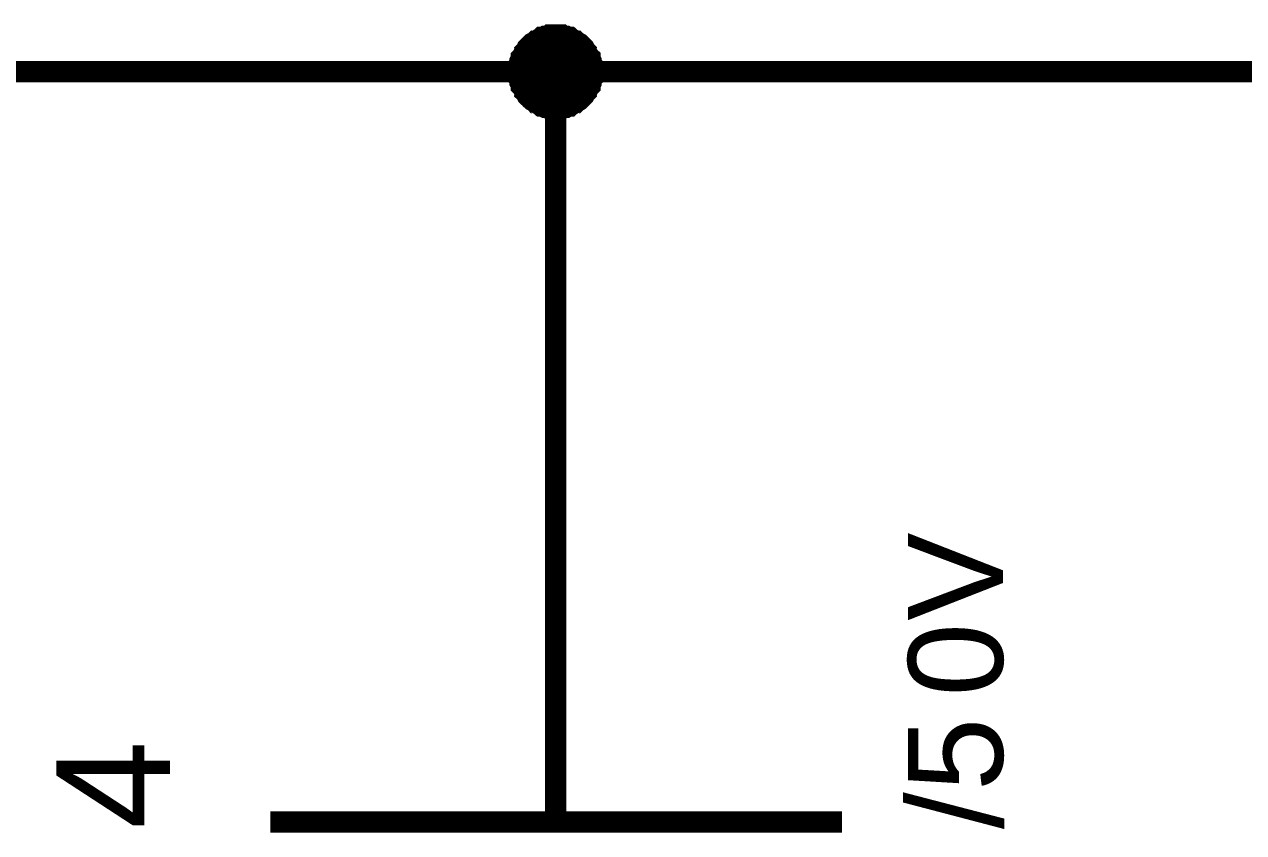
# Model space of a CAD drawing. Header units: millimetres. Extents: x -2024 to 917, y -725 to 13.
# Drawn here: x -1628.99 to -1611.93, y -487.32 to -476.01 of the extents above; entities that cross this region are included whole.
import ezdxf

# ---------------------------------------------------------------- set-up
doc = ezdxf.new("R2010")
doc.units = ezdxf.units.MM
doc.styles.get("Standard").update_dxf_attribs({"font": 'arial.ttf'})

msp = doc.modelspace()

# ---------------------------------------------------------------- linework, layer by layer
at = {"color": 7}
for points, const_width in [([(-1622.071, -476.67), (-1622.071, -476.637), (-1622.071, -476.62), (-1622.071, -476.587), (-1622.055, -476.571), (-1622.055, -476.538), (-1622.055, -476.521), (-1622.038, -476.488), (-1622.038, -476.471), (-1622.022, -476.455), (-1622.005, -476.422), (-1621.989, -476.405), (-1621.989, -476.389), (-1621.972, -476.372), (-1621.956, -476.339), (-1621.939, -476.322), (-1621.922, -476.306), (-1621.906, -476.289), (-1621.889, -476.273), (-1621.856, -476.256), (-1621.84, -476.24), (-1621.823, -476.24), (-1621.807, -476.223), (-1621.774, -476.206), (-1621.757, -476.19), (-1621.74, -476.19), (-1621.707, -476.173), (-1621.691, -476.173), (-1621.658, -476.173), (-1621.641, -476.157), (-1621.608, -476.157), (-1621.591, -476.157), (-1621.558, -476.157)], 0.3), ([(-1622.071, -476.67), (-1622.071, -476.637), (-1622.071, -476.62), (-1622.071, -476.587), (-1622.055, -476.571), (-1622.055, -476.538), (-1622.055, -476.521), (-1622.038, -476.488), (-1622.038, -476.471), (-1622.022, -476.455), (-1622.005, -476.422), (-1621.989, -476.405), (-1621.989, -476.389), (-1621.972, -476.372), (-1621.956, -476.339), (-1621.939, -476.322), (-1621.922, -476.306), (-1621.906, -476.289), (-1621.889, -476.273), (-1621.856, -476.256), (-1621.84, -476.24), (-1621.823, -476.24), (-1621.807, -476.223), (-1621.774, -476.206), (-1621.757, -476.19), (-1621.74, -476.19), (-1621.707, -476.173), (-1621.691, -476.173), (-1621.658, -476.173), (-1621.641, -476.157), (-1621.608, -476.157), (-1621.591, -476.157), (-1621.558, -476.157)], 0.3), ([(-1622.071, -476.67), (-1622.071, -476.637), (-1622.071, -476.62), (-1622.071, -476.587), (-1622.055, -476.571), (-1622.055, -476.538), (-1622.055, -476.521), (-1622.038, -476.488), (-1622.038, -476.471), (-1622.022, -476.455), (-1622.005, -476.422), (-1621.989, -476.405), (-1621.989, -476.389), (-1621.972, -476.372), (-1621.956, -476.339), (-1621.939, -476.322), (-1621.922, -476.306), (-1621.906, -476.289), (-1621.889, -476.273), (-1621.856, -476.256), (-1621.84, -476.24), (-1621.823, -476.24), (-1621.807, -476.223), (-1621.774, -476.206), (-1621.757, -476.19), (-1621.74, -476.19), (-1621.707, -476.173), (-1621.691, -476.173), (-1621.658, -476.173), (-1621.641, -476.157), (-1621.608, -476.157), (-1621.591, -476.157), (-1621.558, -476.157)], 0.3), ([(-1622.071, -476.67), (-1622.071, -476.637), (-1622.071, -476.62), (-1622.071, -476.587), (-1622.055, -476.571), (-1622.055, -476.538), (-1622.055, -476.521), (-1622.038, -476.488), (-1622.038, -476.471), (-1622.022, -476.455), (-1622.005, -476.422), (-1621.989, -476.405), (-1621.989, -476.389), (-1621.972, -476.372), (-1621.956, -476.339), (-1621.939, -476.322), (-1621.922, -476.306), (-1621.906, -476.289), (-1621.889, -476.273), (-1621.856, -476.256), (-1621.84, -476.24), (-1621.823, -476.24), (-1621.807, -476.223), (-1621.774, -476.206), (-1621.757, -476.19), (-1621.74, -476.19), (-1621.707, -476.173), (-1621.691, -476.173), (-1621.658, -476.173), (-1621.641, -476.157), (-1621.608, -476.157), (-1621.591, -476.157), (-1621.558, -476.157)], 0.3), ([(-1621.558, -476.157), (-1621.558, -476.157)], 0.3), ([(-1621.558, -476.157), (-1621.525, -476.157), (-1621.509, -476.157), (-1621.476, -476.157), (-1621.459, -476.173), (-1621.426, -476.173), (-1621.409, -476.173), (-1621.376, -476.19), (-1621.36, -476.19), (-1621.343, -476.206), (-1621.31, -476.223), (-1621.294, -476.24), (-1621.277, -476.24), (-1621.26, -476.256), (-1621.227, -476.273), (-1621.211, -476.289), (-1621.194, -476.306), (-1621.178, -476.322), (-1621.161, -476.339), (-1621.145, -476.372), (-1621.128, -476.389), (-1621.128, -476.405), (-1621.111, -476.422), (-1621.095, -476.455), (-1621.078, -476.471), (-1621.078, -476.488), (-1621.062, -476.521), (-1621.062, -476.538), (-1621.062, -476.571), (-1621.045, -476.587), (-1621.045, -476.62), (-1621.045, -476.637), (-1621.045, -476.67)], 0.3), ([(-1621.558, -476.157), (-1621.558, -476.157)], 0.3), ([(-1621.558, -476.157), (-1621.525, -476.157), (-1621.509, -476.157), (-1621.476, -476.157), (-1621.459, -476.173), (-1621.426, -476.173), (-1621.409, -476.173), (-1621.376, -476.19), (-1621.36, -476.19), (-1621.343, -476.206), (-1621.31, -476.223), (-1621.294, -476.24), (-1621.277, -476.24), (-1621.26, -476.256), (-1621.227, -476.273), (-1621.211, -476.289), (-1621.194, -476.306), (-1621.178, -476.322), (-1621.161, -476.339), (-1621.145, -476.372), (-1621.128, -476.389), (-1621.128, -476.405), (-1621.111, -476.422), (-1621.095, -476.455), (-1621.078, -476.471), (-1621.078, -476.488), (-1621.062, -476.521), (-1621.062, -476.538), (-1621.062, -476.571), (-1621.045, -476.587), (-1621.045, -476.62), (-1621.045, -476.637), (-1621.045, -476.67)], 0.3), ([(-1621.558, -476.157), (-1621.558, -476.157)], 0.3), ([(-1621.558, -476.157), (-1621.525, -476.157), (-1621.509, -476.157), (-1621.476, -476.157), (-1621.459, -476.173), (-1621.426, -476.173), (-1621.409, -476.173), (-1621.376, -476.19), (-1621.36, -476.19), (-1621.343, -476.206), (-1621.31, -476.223), (-1621.294, -476.24), (-1621.277, -476.24), (-1621.26, -476.256), (-1621.227, -476.273), (-1621.211, -476.289), (-1621.194, -476.306), (-1621.178, -476.322), (-1621.161, -476.339), (-1621.145, -476.372), (-1621.128, -476.389), (-1621.128, -476.405), (-1621.111, -476.422), (-1621.095, -476.455), (-1621.078, -476.471), (-1621.078, -476.488), (-1621.062, -476.521), (-1621.062, -476.538), (-1621.062, -476.571), (-1621.045, -476.587), (-1621.045, -476.62), (-1621.045, -476.637), (-1621.045, -476.67)], 0.3), ([(-1621.558, -476.157), (-1621.558, -476.157)], 0.3), ([(-1621.558, -476.157), (-1621.525, -476.157), (-1621.509, -476.157), (-1621.476, -476.157), (-1621.459, -476.173), (-1621.426, -476.173), (-1621.409, -476.173), (-1621.376, -476.19), (-1621.36, -476.19), (-1621.343, -476.206), (-1621.31, -476.223), (-1621.294, -476.24), (-1621.277, -476.24), (-1621.26, -476.256), (-1621.227, -476.273), (-1621.211, -476.289), (-1621.194, -476.306), (-1621.178, -476.322), (-1621.161, -476.339), (-1621.145, -476.372), (-1621.128, -476.389), (-1621.128, -476.405), (-1621.111, -476.422), (-1621.095, -476.455), (-1621.078, -476.471), (-1621.078, -476.488), (-1621.062, -476.521), (-1621.062, -476.538), (-1621.062, -476.571), (-1621.045, -476.587), (-1621.045, -476.62), (-1621.045, -476.637), (-1621.045, -476.67)], 0.3), ([(-1622.071, -476.67), (-1622.071, -476.637), (-1622.071, -476.62), (-1622.071, -476.587), (-1622.055, -476.571), (-1622.055, -476.538), (-1622.055, -476.521), (-1622.038, -476.488), (-1622.038, -476.471), (-1622.022, -476.455), (-1622.005, -476.422), (-1621.989, -476.405), (-1621.989, -476.389), (-1621.972, -476.372), (-1621.956, -476.339), (-1621.939, -476.322), (-1621.922, -476.306), (-1621.906, -476.289), (-1621.889, -476.273), (-1621.856, -476.256), (-1621.84, -476.24), (-1621.823, -476.24), (-1621.807, -476.223), (-1621.774, -476.206), (-1621.757, -476.19), (-1621.74, -476.19), (-1621.707, -476.173), (-1621.691, -476.173), (-1621.658, -476.173), (-1621.641, -476.157), (-1621.608, -476.157), (-1621.591, -476.157), (-1621.558, -476.157)], 0.0991), ([(-1622.071, -476.67), (-1622.071, -476.637), (-1622.071, -476.62), (-1622.071, -476.587), (-1622.055, -476.571), (-1622.055, -476.538), (-1622.055, -476.521), (-1622.038, -476.488), (-1622.038, -476.471), (-1622.022, -476.455), (-1622.005, -476.422), (-1621.989, -476.405), (-1621.989, -476.389), (-1621.972, -476.372), (-1621.956, -476.339), (-1621.939, -476.322), (-1621.922, -476.306), (-1621.906, -476.289), (-1621.889, -476.273), (-1621.856, -476.256), (-1621.84, -476.24), (-1621.823, -476.24), (-1621.807, -476.223), (-1621.774, -476.206), (-1621.757, -476.19), (-1621.74, -476.19), (-1621.707, -476.173), (-1621.691, -476.173), (-1621.658, -476.173), (-1621.641, -476.157), (-1621.608, -476.157), (-1621.591, -476.157), (-1621.558, -476.157)], 0.0991), ([(-1622.071, -476.67), (-1622.071, -476.637), (-1622.071, -476.62), (-1622.071, -476.587), (-1622.055, -476.571), (-1622.055, -476.538), (-1622.055, -476.521), (-1622.038, -476.488), (-1622.038, -476.471), (-1622.022, -476.455), (-1622.005, -476.422), (-1621.989, -476.405), (-1621.989, -476.389), (-1621.972, -476.372), (-1621.956, -476.339), (-1621.939, -476.322), (-1621.922, -476.306), (-1621.906, -476.289), (-1621.889, -476.273), (-1621.856, -476.256), (-1621.84, -476.24), (-1621.823, -476.24), (-1621.807, -476.223), (-1621.774, -476.206), (-1621.757, -476.19), (-1621.74, -476.19), (-1621.707, -476.173), (-1621.691, -476.173), (-1621.658, -476.173), (-1621.641, -476.157), (-1621.608, -476.157), (-1621.591, -476.157), (-1621.558, -476.157)], 0.0991), ([(-1622.071, -476.67), (-1622.071, -476.637), (-1622.071, -476.62), (-1622.071, -476.587), (-1622.055, -476.571), (-1622.055, -476.538), (-1622.055, -476.521), (-1622.038, -476.488), (-1622.038, -476.471), (-1622.022, -476.455), (-1622.005, -476.422), (-1621.989, -476.405), (-1621.989, -476.389), (-1621.972, -476.372), (-1621.956, -476.339), (-1621.939, -476.322), (-1621.922, -476.306), (-1621.906, -476.289), (-1621.889, -476.273), (-1621.856, -476.256), (-1621.84, -476.24), (-1621.823, -476.24), (-1621.807, -476.223), (-1621.774, -476.206), (-1621.757, -476.19), (-1621.74, -476.19), (-1621.707, -476.173), (-1621.691, -476.173), (-1621.658, -476.173), (-1621.641, -476.157), (-1621.608, -476.157), (-1621.591, -476.157), (-1621.558, -476.157)], 0.0991), ([(-1621.558, -476.157), (-1621.558, -476.157)], 0.0991), ([(-1621.558, -476.157), (-1621.525, -476.157), (-1621.509, -476.157), (-1621.476, -476.157), (-1621.459, -476.173), (-1621.426, -476.173), (-1621.409, -476.173), (-1621.376, -476.19), (-1621.36, -476.19), (-1621.343, -476.206), (-1621.31, -476.223), (-1621.294, -476.24), (-1621.277, -476.24), (-1621.26, -476.256), (-1621.227, -476.273), (-1621.211, -476.289), (-1621.194, -476.306), (-1621.178, -476.322), (-1621.161, -476.339), (-1621.145, -476.372), (-1621.128, -476.389), (-1621.128, -476.405), (-1621.111, -476.422), (-1621.095, -476.455), (-1621.078, -476.471), (-1621.078, -476.488), (-1621.062, -476.521), (-1621.062, -476.538), (-1621.062, -476.571), (-1621.045, -476.587), (-1621.045, -476.62), (-1621.045, -476.637), (-1621.045, -476.67)], 0.0991), ([(-1621.558, -476.157), (-1621.558, -476.157)], 0.0991), ([(-1621.558, -476.157), (-1621.525, -476.157), (-1621.509, -476.157), (-1621.476, -476.157), (-1621.459, -476.173), (-1621.426, -476.173), (-1621.409, -476.173), (-1621.376, -476.19), (-1621.36, -476.19), (-1621.343, -476.206), (-1621.31, -476.223), (-1621.294, -476.24), (-1621.277, -476.24), (-1621.26, -476.256), (-1621.227, -476.273), (-1621.211, -476.289), (-1621.194, -476.306), (-1621.178, -476.322), (-1621.161, -476.339), (-1621.145, -476.372), (-1621.128, -476.389), (-1621.128, -476.405), (-1621.111, -476.422), (-1621.095, -476.455), (-1621.078, -476.471), (-1621.078, -476.488), (-1621.062, -476.521), (-1621.062, -476.538), (-1621.062, -476.571), (-1621.045, -476.587), (-1621.045, -476.62), (-1621.045, -476.637), (-1621.045, -476.67)], 0.0991), ([(-1621.558, -476.157), (-1621.558, -476.157)], 0.0991), ([(-1621.558, -476.157), (-1621.525, -476.157), (-1621.509, -476.157), (-1621.476, -476.157), (-1621.459, -476.173), (-1621.426, -476.173), (-1621.409, -476.173), (-1621.376, -476.19), (-1621.36, -476.19), (-1621.343, -476.206), (-1621.31, -476.223), (-1621.294, -476.24), (-1621.277, -476.24), (-1621.26, -476.256), (-1621.227, -476.273), (-1621.211, -476.289), (-1621.194, -476.306), (-1621.178, -476.322), (-1621.161, -476.339), (-1621.145, -476.372), (-1621.128, -476.389), (-1621.128, -476.405), (-1621.111, -476.422), (-1621.095, -476.455), (-1621.078, -476.471), (-1621.078, -476.488), (-1621.062, -476.521), (-1621.062, -476.538), (-1621.062, -476.571), (-1621.045, -476.587), (-1621.045, -476.62), (-1621.045, -476.637), (-1621.045, -476.67)], 0.0991), ([(-1621.558, -476.157), (-1621.558, -476.157)], 0.0991), ([(-1621.558, -476.157), (-1621.525, -476.157), (-1621.509, -476.157), (-1621.476, -476.157), (-1621.459, -476.173), (-1621.426, -476.173), (-1621.409, -476.173), (-1621.376, -476.19), (-1621.36, -476.19), (-1621.343, -476.206), (-1621.31, -476.223), (-1621.294, -476.24), (-1621.277, -476.24), (-1621.26, -476.256), (-1621.227, -476.273), (-1621.211, -476.289), (-1621.194, -476.306), (-1621.178, -476.322), (-1621.161, -476.339), (-1621.145, -476.372), (-1621.128, -476.389), (-1621.128, -476.405), (-1621.111, -476.422), (-1621.095, -476.455), (-1621.078, -476.471), (-1621.078, -476.488), (-1621.062, -476.521), (-1621.062, -476.538), (-1621.062, -476.571), (-1621.045, -476.587), (-1621.045, -476.62), (-1621.045, -476.637), (-1621.045, -476.67)], 0.0991), ([(-1609.062, -476.67), (-1621.558, -476.67), (-1686.521, -476.67)], 0.3), ([(-1621.558, -477.183), (-1621.591, -477.183), (-1621.608, -477.183), (-1621.641, -477.183), (-1621.658, -477.167), (-1621.691, -477.167), (-1621.707, -477.167), (-1621.74, -477.15), (-1621.757, -477.15), (-1621.774, -477.134), (-1621.807, -477.117), (-1621.823, -477.101), (-1621.84, -477.101), (-1621.856, -477.084), (-1621.889, -477.067), (-1621.906, -477.051), (-1621.922, -477.034), (-1621.939, -477.018), (-1621.956, -477.001), (-1621.972, -476.968), (-1621.989, -476.952), (-1621.989, -476.935), (-1622.005, -476.918), (-1622.022, -476.885), (-1622.038, -476.869), (-1622.038, -476.852), (-1622.055, -476.819), (-1622.055, -476.803), (-1622.055, -476.769), (-1622.071, -476.753), (-1622.071, -476.72), (-1622.071, -476.703), (-1622.071, -476.67)], 0.3), ([(-1622.071, -476.67), (-1622.071, -476.67)], 0.3), ([(-1621.558, -477.183), (-1621.591, -477.183), (-1621.608, -477.183), (-1621.641, -477.183), (-1621.658, -477.167), (-1621.691, -477.167), (-1621.707, -477.167), (-1621.74, -477.15), (-1621.757, -477.15), (-1621.774, -477.134), (-1621.807, -477.117), (-1621.823, -477.101), (-1621.84, -477.101), (-1621.856, -477.084), (-1621.889, -477.067), (-1621.906, -477.051), (-1621.922, -477.034), (-1621.939, -477.018), (-1621.956, -477.001), (-1621.972, -476.968), (-1621.989, -476.952), (-1621.989, -476.935), (-1622.005, -476.918), (-1622.022, -476.885), (-1622.038, -476.869), (-1622.038, -476.852), (-1622.055, -476.819), (-1622.055, -476.803), (-1622.055, -476.769), (-1622.071, -476.753), (-1622.071, -476.72), (-1622.071, -476.703), (-1622.071, -476.67)], 0.3), ([(-1622.071, -476.67), (-1622.071, -476.67)], 0.3), ([(-1621.558, -477.183), (-1621.591, -477.183), (-1621.608, -477.183), (-1621.641, -477.183), (-1621.658, -477.167), (-1621.691, -477.167), (-1621.707, -477.167), (-1621.74, -477.15), (-1621.757, -477.15), (-1621.774, -477.134), (-1621.807, -477.117), (-1621.823, -477.101), (-1621.84, -477.101), (-1621.856, -477.084), (-1621.889, -477.067), (-1621.906, -477.051), (-1621.922, -477.034), (-1621.939, -477.018), (-1621.956, -477.001), (-1621.972, -476.968), (-1621.989, -476.952), (-1621.989, -476.935), (-1622.005, -476.918), (-1622.022, -476.885), (-1622.038, -476.869), (-1622.038, -476.852), (-1622.055, -476.819), (-1622.055, -476.803), (-1622.055, -476.769), (-1622.071, -476.753), (-1622.071, -476.72), (-1622.071, -476.703), (-1622.071, -476.67)], 0.3), ([(-1622.071, -476.67), (-1622.071, -476.67)], 0.3), ([(-1621.558, -477.183), (-1621.591, -477.183), (-1621.608, -477.183), (-1621.641, -477.183), (-1621.658, -477.167), (-1621.691, -477.167), (-1621.707, -477.167), (-1621.74, -477.15), (-1621.757, -477.15), (-1621.774, -477.134), (-1621.807, -477.117), (-1621.823, -477.101), (-1621.84, -477.101), (-1621.856, -477.084), (-1621.889, -477.067), (-1621.906, -477.051), (-1621.922, -477.034), (-1621.939, -477.018), (-1621.956, -477.001), (-1621.972, -476.968), (-1621.989, -476.952), (-1621.989, -476.935), (-1622.005, -476.918), (-1622.022, -476.885), (-1622.038, -476.869), (-1622.038, -476.852), (-1622.055, -476.819), (-1622.055, -476.803), (-1622.055, -476.769), (-1622.071, -476.753), (-1622.071, -476.72), (-1622.071, -476.703), (-1622.071, -476.67)], 0.3), ([(-1622.071, -476.67), (-1622.071, -476.67)], 0.3), ([(-1621.045, -476.67), (-1621.045, -476.703), (-1621.045, -476.72), (-1621.045, -476.753), (-1621.062, -476.769), (-1621.062, -476.803), (-1621.062, -476.819), (-1621.078, -476.852), (-1621.078, -476.869), (-1621.095, -476.885), (-1621.111, -476.918), (-1621.128, -476.935), (-1621.128, -476.952), (-1621.145, -476.968), (-1621.161, -477.001), (-1621.178, -477.018), (-1621.194, -477.034), (-1621.211, -477.051), (-1621.227, -477.067), (-1621.26, -477.084), (-1621.277, -477.101), (-1621.294, -477.101), (-1621.31, -477.117), (-1621.343, -477.134), (-1621.36, -477.15), (-1621.376, -477.15), (-1621.409, -477.167), (-1621.426, -477.167), (-1621.459, -477.167), (-1621.476, -477.183), (-1621.509, -477.183), (-1621.525, -477.183), (-1621.558, -477.183)], 0.3), ([(-1621.558, -484.171), (-1621.558, -476.67)], 0.3), ([(-1621.045, -476.67), (-1621.045, -476.703), (-1621.045, -476.72), (-1621.045, -476.753), (-1621.062, -476.769), (-1621.062, -476.803), (-1621.062, -476.819), (-1621.078, -476.852), (-1621.078, -476.869), (-1621.095, -476.885), (-1621.111, -476.918), (-1621.128, -476.935), (-1621.128, -476.952), (-1621.145, -476.968), (-1621.161, -477.001), (-1621.178, -477.018), (-1621.194, -477.034), (-1621.211, -477.051), (-1621.227, -477.067), (-1621.26, -477.084), (-1621.277, -477.101), (-1621.294, -477.101), (-1621.31, -477.117), (-1621.343, -477.134), (-1621.36, -477.15), (-1621.376, -477.15), (-1621.409, -477.167), (-1621.426, -477.167), (-1621.459, -477.167), (-1621.476, -477.183), (-1621.509, -477.183), (-1621.525, -477.183), (-1621.558, -477.183)], 0.3), ([(-1621.045, -476.67), (-1621.045, -476.703), (-1621.045, -476.72), (-1621.045, -476.753), (-1621.062, -476.769), (-1621.062, -476.803), (-1621.062, -476.819), (-1621.078, -476.852), (-1621.078, -476.869), (-1621.095, -476.885), (-1621.111, -476.918), (-1621.128, -476.935), (-1621.128, -476.952), (-1621.145, -476.968), (-1621.161, -477.001), (-1621.178, -477.018), (-1621.194, -477.034), (-1621.211, -477.051), (-1621.227, -477.067), (-1621.26, -477.084), (-1621.277, -477.101), (-1621.294, -477.101), (-1621.31, -477.117), (-1621.343, -477.134), (-1621.36, -477.15), (-1621.376, -477.15), (-1621.409, -477.167), (-1621.426, -477.167), (-1621.459, -477.167), (-1621.476, -477.183), (-1621.509, -477.183), (-1621.525, -477.183), (-1621.558, -477.183)], 0.3), ([(-1621.045, -476.67), (-1621.045, -476.703), (-1621.045, -476.72), (-1621.045, -476.753), (-1621.062, -476.769), (-1621.062, -476.803), (-1621.062, -476.819), (-1621.078, -476.852), (-1621.078, -476.869), (-1621.095, -476.885), (-1621.111, -476.918), (-1621.128, -476.935), (-1621.128, -476.952), (-1621.145, -476.968), (-1621.161, -477.001), (-1621.178, -477.018), (-1621.194, -477.034), (-1621.211, -477.051), (-1621.227, -477.067), (-1621.26, -477.084), (-1621.277, -477.101), (-1621.294, -477.101), (-1621.31, -477.117), (-1621.343, -477.134), (-1621.36, -477.15), (-1621.376, -477.15), (-1621.409, -477.167), (-1621.426, -477.167), (-1621.459, -477.167), (-1621.476, -477.183), (-1621.509, -477.183), (-1621.525, -477.183), (-1621.558, -477.183)], 0.3), ([(-1621.045, -476.67), (-1621.045, -476.67), (-1621.045, -476.67), (-1621.045, -476.67), (-1621.045, -476.67), (-1621.045, -476.67), (-1621.045, -476.67), (-1621.045, -476.67), (-1621.045, -476.67), (-1621.045, -476.67), (-1621.045, -476.67), (-1621.045, -476.67), (-1621.045, -476.67), (-1621.045, -476.67), (-1621.045, -476.67), (-1621.045, -476.67), (-1621.045, -476.67), (-1621.045, -476.67), (-1621.045, -476.67), (-1621.045, -476.67), (-1621.045, -476.67), (-1621.045, -476.67), (-1621.045, -476.67), (-1621.045, -476.67), (-1621.045, -476.67), (-1621.045, -476.67), (-1621.045, -476.67), (-1621.045, -476.67), (-1621.045, -476.67), (-1621.045, -476.67), (-1621.045, -476.67), (-1621.045, -476.67), (-1621.045, -476.67)], 0.3), ([(-1621.045, -476.67), (-1621.045, -476.67)], 0.3), ([(-1621.045, -476.67), (-1621.045, -476.67), (-1621.045, -476.67), (-1621.045, -476.67), (-1621.045, -476.67), (-1621.045, -476.67), (-1621.045, -476.67), (-1621.045, -476.67), (-1621.045, -476.67), (-1621.045, -476.67), (-1621.045, -476.67), (-1621.045, -476.67), (-1621.045, -476.67), (-1621.045, -476.67), (-1621.045, -476.67), (-1621.045, -476.67), (-1621.045, -476.67), (-1621.045, -476.67), (-1621.045, -476.67), (-1621.045, -476.67), (-1621.045, -476.67), (-1621.045, -476.67), (-1621.045, -476.67), (-1621.045, -476.67), (-1621.045, -476.67), (-1621.045, -476.67), (-1621.045, -476.67), (-1621.045, -476.67), (-1621.045, -476.67), (-1621.045, -476.67), (-1621.045, -476.67), (-1621.045, -476.67), (-1621.045, -476.67)], 0.3), ([(-1621.045, -476.67), (-1621.045, -476.67)], 0.3), ([(-1621.045, -476.67), (-1621.045, -476.67), (-1621.045, -476.67), (-1621.045, -476.67), (-1621.045, -476.67), (-1621.045, -476.67), (-1621.045, -476.67), (-1621.045, -476.67), (-1621.045, -476.67), (-1621.045, -476.67), (-1621.045, -476.67), (-1621.045, -476.67), (-1621.045, -476.67), (-1621.045, -476.67), (-1621.045, -476.67), (-1621.045, -476.67), (-1621.045, -476.67), (-1621.045, -476.67), (-1621.045, -476.67), (-1621.045, -476.67), (-1621.045, -476.67), (-1621.045, -476.67), (-1621.045, -476.67), (-1621.045, -476.67), (-1621.045, -476.67), (-1621.045, -476.67), (-1621.045, -476.67), (-1621.045, -476.67), (-1621.045, -476.67), (-1621.045, -476.67), (-1621.045, -476.67), (-1621.045, -476.67), (-1621.045, -476.67)], 0.3), ([(-1621.045, -476.67), (-1621.045, -476.67)], 0.3), ([(-1621.045, -476.67), (-1621.045, -476.67), (-1621.045, -476.67), (-1621.045, -476.67), (-1621.045, -476.67), (-1621.045, -476.67), (-1621.045, -476.67), (-1621.045, -476.67), (-1621.045, -476.67), (-1621.045, -476.67), (-1621.045, -476.67), (-1621.045, -476.67), (-1621.045, -476.67), (-1621.045, -476.67), (-1621.045, -476.67), (-1621.045, -476.67), (-1621.045, -476.67), (-1621.045, -476.67), (-1621.045, -476.67), (-1621.045, -476.67), (-1621.045, -476.67), (-1621.045, -476.67), (-1621.045, -476.67), (-1621.045, -476.67), (-1621.045, -476.67), (-1621.045, -476.67), (-1621.045, -476.67), (-1621.045, -476.67), (-1621.045, -476.67), (-1621.045, -476.67), (-1621.045, -476.67), (-1621.045, -476.67), (-1621.045, -476.67)], 0.3), ([(-1621.045, -476.67), (-1621.045, -476.67)], 0.3), ([(-1621.558, -477.183), (-1621.591, -477.183), (-1621.608, -477.183), (-1621.641, -477.183), (-1621.658, -477.167), (-1621.691, -477.167), (-1621.707, -477.167), (-1621.74, -477.15), (-1621.757, -477.15), (-1621.774, -477.134), (-1621.807, -477.117), (-1621.823, -477.101), (-1621.84, -477.101), (-1621.856, -477.084), (-1621.889, -477.067), (-1621.906, -477.051), (-1621.922, -477.034), (-1621.939, -477.018), (-1621.956, -477.001), (-1621.972, -476.968), (-1621.989, -476.952), (-1621.989, -476.935), (-1622.005, -476.918), (-1622.022, -476.885), (-1622.038, -476.869), (-1622.038, -476.852), (-1622.055, -476.819), (-1622.055, -476.803), (-1622.055, -476.769), (-1622.071, -476.753), (-1622.071, -476.72), (-1622.071, -476.703), (-1622.071, -476.67)], 0.0991), ([(-1622.071, -476.67), (-1622.071, -476.67)], 0.0991), ([(-1621.558, -477.183), (-1621.591, -477.183), (-1621.608, -477.183), (-1621.641, -477.183), (-1621.658, -477.167), (-1621.691, -477.167), (-1621.707, -477.167), (-1621.74, -477.15), (-1621.757, -477.15), (-1621.774, -477.134), (-1621.807, -477.117), (-1621.823, -477.101), (-1621.84, -477.101), (-1621.856, -477.084), (-1621.889, -477.067), (-1621.906, -477.051), (-1621.922, -477.034), (-1621.939, -477.018), (-1621.956, -477.001), (-1621.972, -476.968), (-1621.989, -476.952), (-1621.989, -476.935), (-1622.005, -476.918), (-1622.022, -476.885), (-1622.038, -476.869), (-1622.038, -476.852), (-1622.055, -476.819), (-1622.055, -476.803), (-1622.055, -476.769), (-1622.071, -476.753), (-1622.071, -476.72), (-1622.071, -476.703), (-1622.071, -476.67)], 0.0991), ([(-1622.071, -476.67), (-1622.071, -476.67)], 0.0991), ([(-1621.558, -477.183), (-1621.591, -477.183), (-1621.608, -477.183), (-1621.641, -477.183), (-1621.658, -477.167), (-1621.691, -477.167), (-1621.707, -477.167), (-1621.74, -477.15), (-1621.757, -477.15), (-1621.774, -477.134), (-1621.807, -477.117), (-1621.823, -477.101), (-1621.84, -477.101), (-1621.856, -477.084), (-1621.889, -477.067), (-1621.906, -477.051), (-1621.922, -477.034), (-1621.939, -477.018), (-1621.956, -477.001), (-1621.972, -476.968), (-1621.989, -476.952), (-1621.989, -476.935), (-1622.005, -476.918), (-1622.022, -476.885), (-1622.038, -476.869), (-1622.038, -476.852), (-1622.055, -476.819), (-1622.055, -476.803), (-1622.055, -476.769), (-1622.071, -476.753), (-1622.071, -476.72), (-1622.071, -476.703), (-1622.071, -476.67)], 0.0991), ([(-1622.071, -476.67), (-1622.071, -476.67)], 0.0991), ([(-1621.558, -477.183), (-1621.591, -477.183), (-1621.608, -477.183), (-1621.641, -477.183), (-1621.658, -477.167), (-1621.691, -477.167), (-1621.707, -477.167), (-1621.74, -477.15), (-1621.757, -477.15), (-1621.774, -477.134), (-1621.807, -477.117), (-1621.823, -477.101), (-1621.84, -477.101), (-1621.856, -477.084), (-1621.889, -477.067), (-1621.906, -477.051), (-1621.922, -477.034), (-1621.939, -477.018), (-1621.956, -477.001), (-1621.972, -476.968), (-1621.989, -476.952), (-1621.989, -476.935), (-1622.005, -476.918), (-1622.022, -476.885), (-1622.038, -476.869), (-1622.038, -476.852), (-1622.055, -476.819), (-1622.055, -476.803), (-1622.055, -476.769), (-1622.071, -476.753), (-1622.071, -476.72), (-1622.071, -476.703), (-1622.071, -476.67)], 0.0991), ([(-1622.071, -476.67), (-1622.071, -476.67)], 0.0991), ([(-1621.045, -476.67), (-1621.045, -476.703), (-1621.045, -476.72), (-1621.045, -476.753), (-1621.062, -476.769), (-1621.062, -476.803), (-1621.062, -476.819), (-1621.078, -476.852), (-1621.078, -476.869), (-1621.095, -476.885), (-1621.111, -476.918), (-1621.128, -476.935), (-1621.128, -476.952), (-1621.145, -476.968), (-1621.161, -477.001), (-1621.178, -477.018), (-1621.194, -477.034), (-1621.211, -477.051), (-1621.227, -477.067), (-1621.26, -477.084), (-1621.277, -477.101), (-1621.294, -477.101), (-1621.31, -477.117), (-1621.343, -477.134), (-1621.36, -477.15), (-1621.376, -477.15), (-1621.409, -477.167), (-1621.426, -477.167), (-1621.459, -477.167), (-1621.476, -477.183), (-1621.509, -477.183), (-1621.525, -477.183), (-1621.558, -477.183)], 0.0991), ([(-1621.045, -476.67), (-1621.045, -476.703), (-1621.045, -476.72), (-1621.045, -476.753), (-1621.062, -476.769), (-1621.062, -476.803), (-1621.062, -476.819), (-1621.078, -476.852), (-1621.078, -476.869), (-1621.095, -476.885), (-1621.111, -476.918), (-1621.128, -476.935), (-1621.128, -476.952), (-1621.145, -476.968), (-1621.161, -477.001), (-1621.178, -477.018), (-1621.194, -477.034), (-1621.211, -477.051), (-1621.227, -477.067), (-1621.26, -477.084), (-1621.277, -477.101), (-1621.294, -477.101), (-1621.31, -477.117), (-1621.343, -477.134), (-1621.36, -477.15), (-1621.376, -477.15), (-1621.409, -477.167), (-1621.426, -477.167), (-1621.459, -477.167), (-1621.476, -477.183), (-1621.509, -477.183), (-1621.525, -477.183), (-1621.558, -477.183)], 0.0991), ([(-1621.045, -476.67), (-1621.045, -476.703), (-1621.045, -476.72), (-1621.045, -476.753), (-1621.062, -476.769), (-1621.062, -476.803), (-1621.062, -476.819), (-1621.078, -476.852), (-1621.078, -476.869), (-1621.095, -476.885), (-1621.111, -476.918), (-1621.128, -476.935), (-1621.128, -476.952), (-1621.145, -476.968), (-1621.161, -477.001), (-1621.178, -477.018), (-1621.194, -477.034), (-1621.211, -477.051), (-1621.227, -477.067), (-1621.26, -477.084), (-1621.277, -477.101), (-1621.294, -477.101), (-1621.31, -477.117), (-1621.343, -477.134), (-1621.36, -477.15), (-1621.376, -477.15), (-1621.409, -477.167), (-1621.426, -477.167), (-1621.459, -477.167), (-1621.476, -477.183), (-1621.509, -477.183), (-1621.525, -477.183), (-1621.558, -477.183)], 0.0991), ([(-1621.045, -476.67), (-1621.045, -476.703), (-1621.045, -476.72), (-1621.045, -476.753), (-1621.062, -476.769), (-1621.062, -476.803), (-1621.062, -476.819), (-1621.078, -476.852), (-1621.078, -476.869), (-1621.095, -476.885), (-1621.111, -476.918), (-1621.128, -476.935), (-1621.128, -476.952), (-1621.145, -476.968), (-1621.161, -477.001), (-1621.178, -477.018), (-1621.194, -477.034), (-1621.211, -477.051), (-1621.227, -477.067), (-1621.26, -477.084), (-1621.277, -477.101), (-1621.294, -477.101), (-1621.31, -477.117), (-1621.343, -477.134), (-1621.36, -477.15), (-1621.376, -477.15), (-1621.409, -477.167), (-1621.426, -477.167), (-1621.459, -477.167), (-1621.476, -477.183), (-1621.509, -477.183), (-1621.525, -477.183), (-1621.558, -477.183)], 0.0991), ([(-1621.045, -476.67), (-1621.045, -476.67), (-1621.045, -476.67), (-1621.045, -476.67), (-1621.045, -476.67), (-1621.045, -476.67), (-1621.045, -476.67), (-1621.045, -476.67), (-1621.045, -476.67), (-1621.045, -476.67), (-1621.045, -476.67), (-1621.045, -476.67), (-1621.045, -476.67), (-1621.045, -476.67), (-1621.045, -476.67), (-1621.045, -476.67), (-1621.045, -476.67), (-1621.045, -476.67), (-1621.045, -476.67), (-1621.045, -476.67), (-1621.045, -476.67), (-1621.045, -476.67), (-1621.045, -476.67), (-1621.045, -476.67), (-1621.045, -476.67), (-1621.045, -476.67), (-1621.045, -476.67), (-1621.045, -476.67), (-1621.045, -476.67), (-1621.045, -476.67), (-1621.045, -476.67), (-1621.045, -476.67), (-1621.045, -476.67)], 0.0991), ([(-1621.045, -476.67), (-1621.045, -476.67)], 0.0991), ([(-1621.045, -476.67), (-1621.045, -476.67), (-1621.045, -476.67), (-1621.045, -476.67), (-1621.045, -476.67), (-1621.045, -476.67), (-1621.045, -476.67), (-1621.045, -476.67), (-1621.045, -476.67), (-1621.045, -476.67), (-1621.045, -476.67), (-1621.045, -476.67), (-1621.045, -476.67), (-1621.045, -476.67), (-1621.045, -476.67), (-1621.045, -476.67), (-1621.045, -476.67), (-1621.045, -476.67), (-1621.045, -476.67), (-1621.045, -476.67), (-1621.045, -476.67), (-1621.045, -476.67), (-1621.045, -476.67), (-1621.045, -476.67), (-1621.045, -476.67), (-1621.045, -476.67), (-1621.045, -476.67), (-1621.045, -476.67), (-1621.045, -476.67), (-1621.045, -476.67), (-1621.045, -476.67), (-1621.045, -476.67), (-1621.045, -476.67)], 0.0991), ([(-1621.045, -476.67), (-1621.045, -476.67)], 0.0991), ([(-1621.045, -476.67), (-1621.045, -476.67), (-1621.045, -476.67), (-1621.045, -476.67), (-1621.045, -476.67), (-1621.045, -476.67), (-1621.045, -476.67), (-1621.045, -476.67), (-1621.045, -476.67), (-1621.045, -476.67), (-1621.045, -476.67), (-1621.045, -476.67), (-1621.045, -476.67), (-1621.045, -476.67), (-1621.045, -476.67), (-1621.045, -476.67), (-1621.045, -476.67), (-1621.045, -476.67), (-1621.045, -476.67), (-1621.045, -476.67), (-1621.045, -476.67), (-1621.045, -476.67), (-1621.045, -476.67), (-1621.045, -476.67), (-1621.045, -476.67), (-1621.045, -476.67), (-1621.045, -476.67), (-1621.045, -476.67), (-1621.045, -476.67), (-1621.045, -476.67), (-1621.045, -476.67), (-1621.045, -476.67), (-1621.045, -476.67)], 0.0991), ([(-1621.045, -476.67), (-1621.045, -476.67)], 0.0991), ([(-1621.045, -476.67), (-1621.045, -476.67), (-1621.045, -476.67), (-1621.045, -476.67), (-1621.045, -476.67), (-1621.045, -476.67), (-1621.045, -476.67), (-1621.045, -476.67), (-1621.045, -476.67), (-1621.045, -476.67), (-1621.045, -476.67), (-1621.045, -476.67), (-1621.045, -476.67), (-1621.045, -476.67), (-1621.045, -476.67), (-1621.045, -476.67), (-1621.045, -476.67), (-1621.045, -476.67), (-1621.045, -476.67), (-1621.045, -476.67), (-1621.045, -476.67), (-1621.045, -476.67), (-1621.045, -476.67), (-1621.045, -476.67), (-1621.045, -476.67), (-1621.045, -476.67), (-1621.045, -476.67), (-1621.045, -476.67), (-1621.045, -476.67), (-1621.045, -476.67), (-1621.045, -476.67), (-1621.045, -476.67), (-1621.045, -476.67)], 0.0991), ([(-1621.045, -476.67), (-1621.045, -476.67)], 0.0991), ([(-1621.558, -487.168), (-1621.558, -484.171)], 0.3), ([(-1625.547, -487.168), (-1617.553, -487.168)], 0.3)]:
    msp.add_lwpolyline(points, dxfattribs=dict(at, const_width=const_width))
at = {"color": 7, "const_width": 0.508}
msp.add_lwpolyline([(-1621.852, -476.662, 1), (-1621.344, -476.662, 1)], format="xyb", close=True, dxfattribs=at)

# ---------------------------------------------------------------- texts
at = {"color": 7}
for s, height, p in [('V', 1.325, (-1615.302, -484.353)), ('0', 1.325, (-1615.302, -485.413)), ('5', 1.325, (-1615.302, -486.738)), ('4', 1.59, (-1626.954, -487.268)), ('/', 1.325, (-1615.302, -487.268))]:
    msp.add_text(s, height=height, rotation=90, dxfattribs=at).set_placement(p)

doc.saveas('drawing.dxf')
